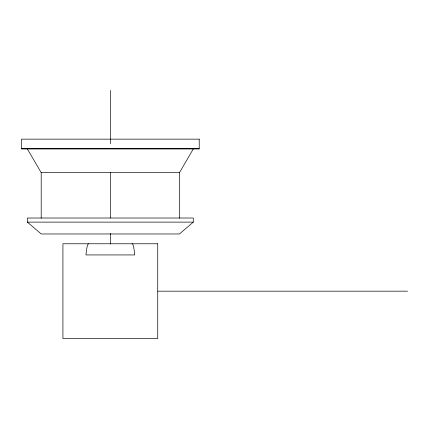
<?xml version="1.0" encoding="UTF-8"?>
<svg xmlns="http://www.w3.org/2000/svg" width="429" height="429" viewBox="0 0 429 429"><rect width="100%" height="100%" fill="white"/><g stroke="black" fill="none" stroke-linecap="round" stroke-linejoin="round"><path stroke-width="0.64" d="M179.461 218.254L179.461 172.667L193.286 148.965M193.286 222.12L179.461 233.971L41.2 233.971L27.376 222.12L27.376 218.018L193.286 218.018L193.286 222.12L27.376 222.12M21.45 148.627L199.212 148.627M27.376 148.965L41.2 172.667L179.461 172.667M157.861 291.173L407.55 291.173M110.333 90.422L110.333 143.849M110.333 172.571L110.333 217.986M110.333 233.344L110.333 244.031M41.2 172.667L41.2 218.254M132.121 243.919A49.072 3.829 -90 0 1 134.701 254.939L85.961 254.939A48.836 3.99 90 0 1 88.631 243.87M199.212 139.152L21.45 139.152L21.45 148.965L199.212 148.965L199.212 139.152M157.733 243.774L62.929 243.774L62.929 338.578L157.733 338.578L157.733 243.774"/></g></svg>
